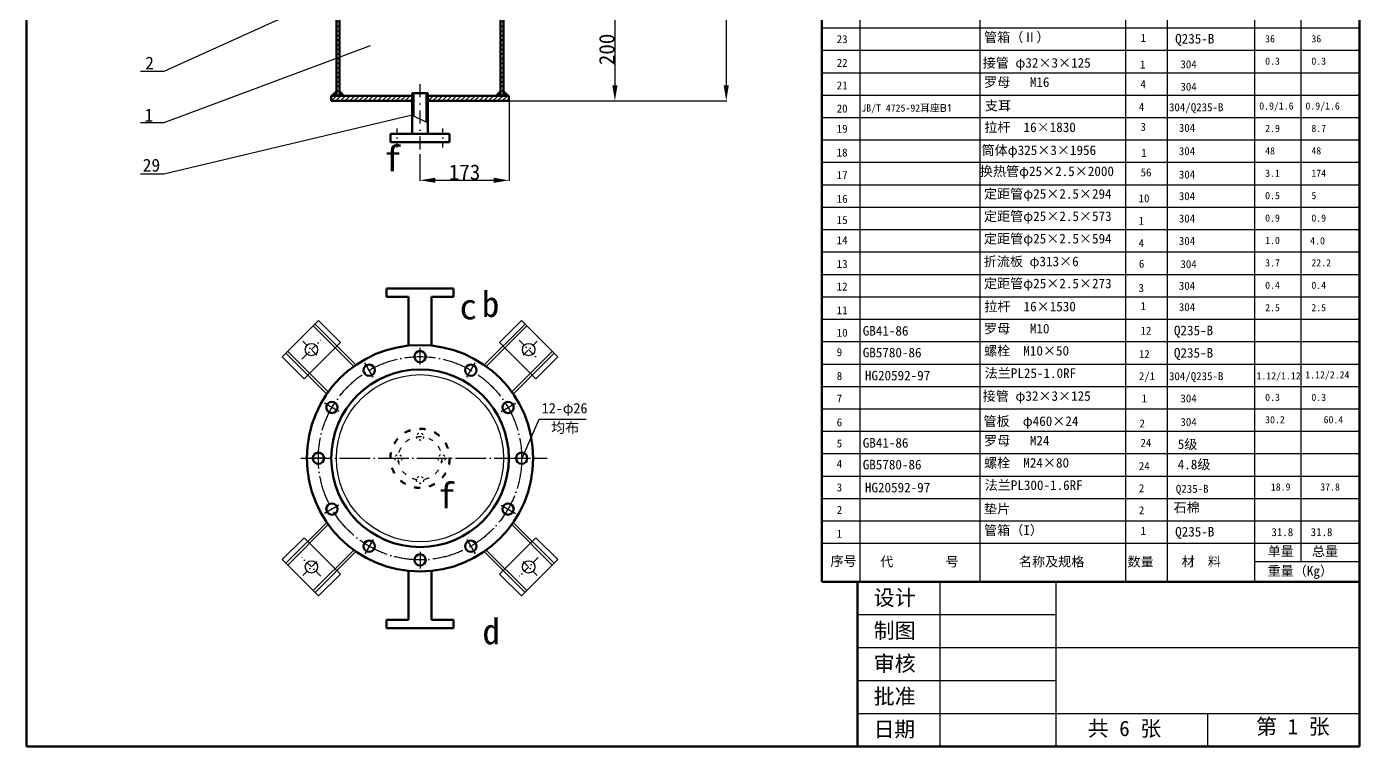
# Model space of a CAD drawing. Header units: millimetres. Extents: x 587 to 7218, y 317 to 4068.
# Drawn here: x 587 to 3177, y 317 to 1716 of the extents above; entities that cross this region are included whole.
import ezdxf

# ---------------------------------------------------------------- set-up
doc = ezdxf.new("R2010")
doc.units = ezdxf.units.MM
for name, pattern in [('ACAD_ISO03W100', [30, 12, -18]), ('ACAD_ISO04W100', [30, 24, -3, 0, -3]), ('DASHDOTX2', [50.8, 25.4, -12.7, 0, -12.7])]:
    doc.linetypes.add(name, pattern=pattern)
doc.dimstyles.new('ISO-25', dxfattribs={"dimtxt": 2.5, "dimasz": 2.5, "dimexe": 1.25, "dimexo": 0.625, "dimtad": 1, "dimtxsty": 'Standard', "dimcen": 2.5, "dimadec": 0, "dimazin": 0, "dimtfac": 1, "dimtmove": 0, "dimatfit": 3, "dimfxl": 0, "dimarcsym": 0})

# ---------------------------------------------------------------- blocks, each defined once
blk = doc.blocks.new('*D13')
at = {"color": 0, "lineweight": -2}
for p, q in [((1524.9, 1570.9), (1524.9, 1415.9)), ((1351.7, 1467.7), (1351.7, 1415.9)), ((1381.7, 1417.2), (1494.9, 1417.2))]:
    blk.add_line(p, q, dxfattribs=at)
at = {"color": 0}
for points in [[(1381.7, 1422.2), (1381.7, 1412.2), (1351.7, 1417.2)], [(1494.9, 1422.2), (1494.9, 1412.2), (1524.9, 1417.2)]]:
    blk.add_solid(points, dxfattribs=at)
at = {"layer": 'Defpoints', "color": 0}
for p in [(1524.9, 1571.5), (1351.7, 1468.3), (1524.9, 1417.2)]:
    blk.add_point(p, dxfattribs=at)
at = {"color": 0, "insert": (1438.3, 1432.8), "char_height": 30, "attachment_point": 5}
blk.add_mtext('173', dxfattribs=at)
blk = doc.blocks.new('*D20')
at = {"color": 0, "lineweight": -2}
for p, q in [((1583.1, 3981.5), (1947.9, 3981.5)), ((1946.7, 3951.5), (1946.7, 1601.5)), ((1524.9, 1571.5), (1947.9, 1571.5))]:
    blk.add_line(p, q, dxfattribs=at)
at = {"color": 0}
for points in [[(1941.7, 3951.5), (1951.7, 3951.5), (1946.7, 3981.5)], [(1941.7, 1601.5), (1951.7, 1601.5), (1946.7, 1571.5)]]:
    blk.add_solid(points, dxfattribs=at)
at = {"layer": 'Defpoints', "color": 0}
for p in [(1582.4, 3981.5), (1524.2, 1571.5), (1946.7, 1571.5)]:
    blk.add_point(p, dxfattribs=at)
at = {"color": 0, "insert": (1936.1, 2776.5), "char_height": 20, "attachment_point": 5, "rotation": 90}
blk.add_mtext('2400', dxfattribs=at)
blk = doc.blocks.new('*D23')
at = {"color": 0, "lineweight": -2}
for p, q in [((1533.9, 1771.5), (1731.7, 1771.5)), ((1730.4, 1741.5), (1730.4, 1601.5)), ((1524.9, 1571.5), (1731.7, 1571.5))]:
    blk.add_line(p, q, dxfattribs=at)
at = {"color": 0}
for points in [[(1725.4, 1741.5), (1735.4, 1741.5), (1730.4, 1771.5)], [(1725.4, 1601.5), (1735.4, 1601.5), (1730.4, 1571.5)]]:
    blk.add_solid(points, dxfattribs=at)
at = {"layer": 'Defpoints', "color": 0}
for p in [(1533.2, 1771.5), (1524.2, 1571.5), (1730.4, 1571.5)]:
    blk.add_point(p, dxfattribs=at)
at = {"color": 0, "insert": (1714.8, 1671.5), "char_height": 30, "attachment_point": 5, "rotation": 90}
blk.add_mtext('200', dxfattribs=at)

msp = doc.modelspace()

# ---------------------------------------------------------------- hatches: boundary and pattern name
h = msp.add_hatch()
h.set_pattern_fill('ANSI31', color=256, scale=2, style=0)
h.set_pattern_definition([(135, (7570.4824, -3359.7164), (4.490128, 4.490128), [])])
h.paths.add_polyline_path([(1195.239, 1761.523), (1189.239, 1761.523), (1189.239, 1581.523), (1195.239, 1581.523)])
h = msp.add_hatch()
h.set_pattern_fill('ANSI31', color=256, scale=2, style=0)
h.set_pattern_definition([(45, (-4867.004, -3359.7164), (-4.490128, 4.490128), [])])
h.paths.add_polyline_path([(1508.239, 1581.523), (1514.239, 1581.523), (1514.239, 1761.523), (1508.239, 1761.523)])
at = {"ltscale": 0.5}
for points in [[(1179.239, 1581.523), (1189.239, 1581.523), (1189.239, 1591.523)], [(1195.239, 1581.523), (1205.239, 1581.523), (1195.239, 1591.523)], [(1508.239, 1581.523), (1498.239, 1581.523), (1508.239, 1591.523)], [(1514.239, 1591.523), (1514.239, 1581.523), (1524.239, 1581.523)]]:
    msp.add_hatch(color=256, dxfattribs=at).paths.add_polyline_path(points)
h = msp.add_hatch(dxfattribs=at)
h.set_pattern_fill('ANSI31', color=256, scale=2, style=0)
h.set_pattern_definition([(45, (-6734.971, -1520.22), (-4.490128, 4.490128), [])])
h.paths.add_polyline_path([(1179.239, 1581.523), (1179.239, 1571.523), (1336.239, 1571.523), (1336.239, 1581.523)])
h.paths.add_polyline_path([(1367.239, 1581.523), (1367.239, 1571.523), (1524.239, 1571.523), (1524.239, 1581.523)])
h = msp.add_hatch(dxfattribs=at)
h.set_pattern_fill('ANSI31', color=256, scale=2, angle=90, style=0)
h.set_pattern_definition([(135, (4748.482, -6348.6876), (-4.490128, -4.490128), [])])
h.paths.add_polyline_path([(1336.239, 1543.943), (1339.239, 1542.499), (1339.239, 1586.523), (1336.239, 1586.523)])
h.paths.add_polyline_path([(1367.239, 1586.523), (1364.239, 1586.523), (1364.239, 1530.467), (1367.239, 1529.023)])

# ---------------------------------------------------------------- linework, layer by layer
at = {"lineweight": 60}
for p, q in [((2132.738, 1974.672), (2132.738, 637.2)), ((1189.239, 1581.523), (1189.239, 1761.523)), ((1195.239, 1581.523), (1195.239, 1761.523)), ((1508.239, 1581.523), (1508.239, 1761.523)), ((1514.239, 1581.523), (1514.239, 1761.523)), ((1179.239, 1581.523), (1179.239, 1571.523)), ((1179.239, 1581.523), (1336.239, 1581.523)), ((1195.239, 1581.523), (1189.239, 1581.523)), ((1336.239, 1586.523), (1367.239, 1586.523)), ((1336.239, 1507.523), (1336.239, 1586.523)), ((1339.239, 1542.499), (1339.239, 1586.523)), ((1364.239, 1530.467), (1364.239, 1586.523)), ((1367.239, 1507.523), (1367.239, 1586.523)), ((1367.239, 1581.523), (1524.239, 1581.523)), ((1508.239, 1581.523), (1514.239, 1581.523)), ((1524.239, 1581.523), (1524.239, 1571.523)), ((1179.239, 1571.523), (1336.239, 1571.523)), ((1367.239, 1571.523), (1524.239, 1571.523)), ((1294.239, 1491.523), (1294.239, 1507.523)), ((1409.239, 1507.523), (1294.239, 1507.523)), ((1409.239, 1491.523), (1409.239, 1507.523)), ((1409.239, 1491.523), (1294.239, 1491.523)), ((1286.739, 1207.049), (1301.739, 1207.049)), ((1286.739, 1191.049), (1286.739, 1207.049)), ((1301.739, 1207.049), (1401.739, 1207.049)), ((1401.739, 1207.049), (1416.739, 1207.049)), ((1416.739, 1191.049), (1416.739, 1207.049)), ((1286.739, 1191.049), (1329.239, 1191.049)), ((1329.239, 1095.921), (1329.239, 1191.049)), ((1374.239, 1191.049), (1416.739, 1191.049)), ((1374.239, 1095.921), (1374.239, 1191.049)), ((1329.239, 658.177), (1329.239, 563.049)), ((1374.239, 658.177), (1374.239, 563.049)), ((2132.738, 637.2), (3145.948, 637.2)), ((2201.949, 317.2), (2201.949, 637.2)), ((2201.949, 637.2), (3176.789, 637.2)), ((1286.739, 563.049), (1286.739, 547.049)), ((1286.739, 563.049), (1329.239, 563.049)), ((1286.739, 547.049), (1301.739, 547.049)), ((1301.739, 547.049), (1401.739, 547.049)), ((1374.239, 563.049), (1416.739, 563.049)), ((1401.739, 547.049), (1416.739, 547.049)), ((1416.739, 563.049), (1416.739, 547.049))]:
    msp.add_line(p, q, dxfattribs=at)
for p, q in [((2205.969, 1974.672), (2205.969, 637.2)), ((2439.474, 1974.672), (2439.474, 637.2)), ((2722.474, 1974.672), (2722.474, 637.2)), ((2803.097, 1974.672), (2803.097, 637.2)), ((2973.389, 1974.672), (2973.389, 637.2)), ((3063.204, 1974.672), (3063.204, 675.533)), ((2132.738, 1713.398), (3176.789, 1713.398)), ((2132.738, 1669.852), (3176.789, 1669.852)), ((2132.738, 1626.307), (3176.789, 1626.307)), ((2132.738, 1582.761), (3176.789, 1582.761)), ((3176.789, 1555.472), (3176.789, 477.2)), ((2132.738, 1539.216), (3176.789, 1539.216)), ((2132.738, 1495.67), (3176.789, 1495.67)), ((2132.738, 1452.124), (3176.789, 1452.124)), ((2132.738, 1408.579), (3176.789, 1408.579)), ((2132.738, 1365.033), (3176.789, 1365.033)), ((2132.738, 1321.488), (3176.789, 1321.488)), ((2132.738, 1277.942), (3176.789, 1277.942)), ((2132.738, 1234.396), (3176.789, 1234.396)), ((2132.738, 1190.851), (3176.789, 1190.851)), ((2132.738, 1147.305), (3176.789, 1147.305)), ((1351.739, 1059.179), (1351.739, 1091.54)), ((2132.738, 1103.76), (3176.789, 1103.76)), ((1260.674, 1034.778), (1244.494, 1062.804)), ((1442.805, 1034.778), (1458.985, 1062.804)), ((2132.738, 1060.214), (3176.789, 1060.214)), ((2132.738, 1016.668), (3176.789, 1016.668)), ((1194.01, 968.114), (1165.985, 984.294)), ((1509.469, 968.114), (1537.494, 984.294)), ((2132.738, 973.123), (3176.789, 973.123)), ((2132.738, 929.577), (3176.789, 929.577)), ((2132.738, 886.032), (3176.789, 886.032)), ((1169.609, 877.049), (1137.248, 877.049)), ((1533.87, 877.049), (1566.23, 877.049)), ((2132.738, 842.486), (3176.789, 842.486)), ((1194.01, 785.984), (1165.985, 769.803)), ((1509.469, 785.984), (1537.494, 769.803)), ((2132.738, 798.94), (3176.789, 798.94)), ((2132.738, 755.395), (3176.789, 755.395)), ((1260.674, 719.319), (1244.494, 691.294)), ((1442.805, 719.319), (1458.985, 691.294)), ((2132.738, 711.849), (3176.789, 711.849)), ((1351.739, 694.919), (1351.739, 662.558)), ((2973.389, 676.351), (3176.789, 676.351)), ((2201.949, 637.2), (2358.698, 637.2)), ((2361.949, 637.2), (2361.949, 317.2)), ((2714.346, 637.2), (3176.789, 637.2)), ((2201.949, 573.2), (2587.057, 573.2)), ((2201.949, 509.2), (2611.357, 509.2)), ((2470.999, 509.2), (3176.789, 509.2)), ((2201.949, 445.2), (2587.057, 445.2)), ((2201.949, 381.2), (2611.357, 381.2)), ((2587.057, 381.2), (3176.789, 381.2)), ((1932.447, 317.2), (2492.447, 317.2))]:
    msp.add_line(p, q)
at = {"ltscale": 0.5}
for p, q in [((1174.471, 1773.903), (853.827, 1628.815)), ((1254.959, 1678.338), (853.827, 1528.815)), ((853.827, 1628.815), (808.568, 1628.815)), ((1189.239, 1591.523), (1179.239, 1581.523)), ((1205.239, 1581.523), (1195.239, 1591.523)), ((1498.239, 1581.523), (1508.239, 1591.523)), ((1508.239, 1581.523), (1498.239, 1581.523)), ((1514.239, 1591.523), (1524.239, 1581.523)), ((1514.239, 1581.523), (1514.239, 1591.523)), ((853.827, 1528.815), (808.568, 1528.815)), ((1336.239, 1543.943), (853.827, 1428.815)), ((1336.239, 1543.943), (1367.239, 1529.023)), ((853.827, 1428.815), (808.568, 1428.815)), ((2587.057, 637.2), (2587.057, 317.2)), ((2881.923, 381.2), (2881.923, 317.2))]:
    msp.add_line(p, q, dxfattribs=at)
at = {"linetype": 'DASHDOTX2'}
msp.add_line((1351.739, 1476.836), (1351.739, 1605.325), dxfattribs=at)
at = {"linetype": 'DASHDOTX2', "ltscale": 0.5}
for p, q in [((1307.648, 1480.795), (1307.648, 1517.847)), ((1395.831, 1480.795), (1395.831, 1517.847)), ((1122.435, 1069.888), (1158.78, 1106.233)), ((1124.2, 1104.588), (1158.258, 1070.53)), ((1544.578, 1106.353), (1580.923, 1070.008)), ((1579.278, 1104.588), (1545.221, 1070.53)), ((1158.901, 647.745), (1122.556, 684.09)), ((1124.2, 649.51), (1158.258, 683.568)), ((1581.043, 684.21), (1544.698, 647.865)), ((1579.278, 649.51), (1545.221, 683.568))]:
    msp.add_line(p, q, dxfattribs=at)
at = {"ltscale": 0.2}
for p, q in [((1154.81, 1144.689), (1084.099, 1073.978)), ((1154.81, 1144.689), (1197.237, 1102.262)), ((1548.669, 1144.689), (1506.242, 1102.262)), ((1619.379, 1073.978), (1548.669, 1144.689)), ((1222.906, 1055.38), (1144.203, 1134.082)), ((1227.053, 1058.304), (1147.739, 1137.618)), ((1476.426, 1058.304), (1555.74, 1137.618)), ((1480.573, 1055.38), (1559.275, 1134.082)), ((1197.237, 1102.262), (1126.526, 1031.552)), ((1576.953, 1031.552), (1506.242, 1102.262)), ((1084.099, 1073.978), (1126.526, 1031.552)), ((1170.484, 1001.735), (1091.17, 1081.049)), ((1173.408, 1005.882), (1094.706, 1084.585)), ((1530.07, 1005.882), (1608.773, 1084.585)), ((1532.994, 1001.735), (1612.308, 1081.049)), ((1619.379, 1073.978), (1576.953, 1031.552)), ((1170.484, 752.363), (1091.17, 673.049)), ((1532.994, 752.363), (1612.308, 673.049)), ((1173.408, 748.215), (1094.706, 669.513)), ((1530.07, 748.215), (1608.773, 669.513)), ((1084.099, 680.12), (1126.526, 722.546)), ((1126.526, 722.546), (1197.237, 651.835)), ((1506.242, 651.835), (1576.953, 722.546)), ((1619.379, 680.12), (1576.953, 722.546)), ((1084.099, 680.12), (1154.81, 609.409)), ((1222.906, 698.718), (1144.203, 620.016)), ((1227.053, 695.794), (1147.739, 616.48)), ((1476.426, 695.794), (1555.74, 616.48)), ((1480.573, 698.718), (1559.275, 620.016)), ((1548.669, 609.409), (1619.379, 680.12)), ((1154.81, 609.409), (1197.237, 651.835)), ((1548.669, 609.409), (1506.242, 651.835))]:
    msp.add_line(p, q, dxfattribs=at)
at = {"linetype": 'ACAD_ISO04W100', "ltscale": 2.5}
msp.add_line((1120.091, 877.049), (1598.962, 877.049), dxfattribs=at)
at = {"lineweight": 60}
msp.add_lwpolyline([(587.469, 317.2), (587.469, 4067.512), (3176.789, 4065.445), (3176.789, 317.2)], close=True, dxfattribs=at)
at = {"ltscale": 0.2}
for centre in [(1140.668, 1088.12), (1562.811, 1088.12), (1140.668, 665.978), (1562.811, 665.978)]:
    msp.add_circle(centre, 12, dxfattribs=at)
at = {"lineweight": 60}
for centre, radius in [((1351.739, 877.049), 220), ((1351.739, 1074.549), 11), ((1351.739, 877.049), 172.5), ((1252.989, 1048.089), 11), ((1450.489, 1048.089), 11), ((1180.699, 975.799), 11), ((1522.779, 975.799), 11), ((1154.239, 877.049), 11), ((1549.239, 877.049), 11), ((1180.699, 778.299), 11), ((1522.779, 778.299), 11), ((1252.989, 706.009), 11), ((1450.489, 706.009), 11), ((1351.739, 679.549), 11)]:
    msp.add_circle(centre, radius, dxfattribs=at)
at = {"linetype": 'ACAD_ISO04W100', "ltscale": 2.5}
msp.add_circle((1351.739, 877.049), 197.5, dxfattribs=at)
at = {"ltscale": 0.5}
msp.add_circle((1351.739, 877.049), 162.5, dxfattribs=at)
at = {"linetype": 'ACAD_ISO03W100', "lineweight": 60}
msp.add_circle((1351.739, 877.049), 57.5, dxfattribs=at)
at = {"linetype": 'ACAD_ISO03W100', "ltscale": 0.8}
msp.add_circle((1351.739, 877.049), 42.129, dxfattribs=at)
at = {"linetype": 'ACAD_ISO03W100', "ltscale": 0.3}
for centre in [(1351.739, 919.178), (1309.61, 877.049), (1393.869, 877.049), (1351.739, 834.92)]:
    msp.add_circle(centre, 7, dxfattribs=at)

# ---------------------------------------------------------------- texts
at = {"attachment_point": 1}
for s, insert, char_height, width in [('23', (2161.36, 1699.345), 15.552, 39.9683), ('{\\fFangSong_GB2312|b0|i0|c134|p49;管箱（Ⅱ）}', (2447.62, 1704.652), 18.6624, 229.47287), ('1', (2751.813, 1701.674), 15.552, 39.9683), ('Q235-B', (2818.92, 1701.665), 18.6624, 121.85449), ('{\\H0.9002x;36}', (2993.81, 1699.302), 15.552, 104.5872), ('{\\H0.9002x;36}', (3083.625, 1699.302), 15.552, 104.5872), ('{\\fFangSong_GB2312|b0|i0|c134|p49;2}', (817.702, 1657.586), 25.05, 1254.35556), ('{\\fFangSong_GB2312|b0|i0|c134|p49;接管 φ32×3×125}', (2444.992, 1654.822), 18.6624, 360.0599), ('22', (2161.36, 1653.162), 15.552, 39.9683), ('1', (2750.627, 1649.791), 15.552, 60.53574), ('304', (2829.132, 1650.392), 15.552, 56.35148), ('{\\H0.9002x;0.3}', (2993.81, 1655.757), 15.552, 104.5872), ('{\\H0.9002x;0.3}', (3083.625, 1655.757), 15.552, 104.5872), ('21', (2161.36, 1609.409), 15.552, 39.9683), ('\\pt223.949;{\\fFangSong_GB2312|b0|i0|c134|p49;罗母   M16}', (2447.635, 1617.35), 18.6624, 360.0599), ('4', (2751.534, 1611.683), 15.552, 39.9683), ('304', (2829.132, 1606.847), 15.552, 56.35148), ('{\\fFangSong_GB2312|b0|i0|c134|p49;1}', (816.514, 1556.323), 25.05, 1254.35556), ('20', (2161.36, 1564.451), 15.552, 39.9683), ('{\\fFangSong_GB2312|b0|i0|c134|p49;支耳}', (2449.136, 1571.589), 18.6624, 229.47287), ('4', (2748.41, 1567.731), 15.552, 39.9683), ('304/Q235-B', (2806.922, 1566.909), 15.552, 195.40631), ('{\\H0.9002x;0.9/1.6}', (2982.303, 1568.666), 15.552, 104.5872), ('{\\H0.9002x;0.9/1.6}', (3072.118, 1568.666), 15.552, 104.5872), ('{\\fFangSong_GB2312|b0|i0|c134|p49;拉杆  16×1830}', (2448.106, 1529.584), 18.6624, 229.47287), ('3', (2751.534, 1528.891), 15.552, 39.9683), ('19', (2161.36, 1525.163), 15.552, 39.9683), ('304', (2826.096, 1526.838), 15.552, 56.35148), ('{\\H0.9002x;2.9}', (2993.81, 1525.12), 15.552, 104.5872), ('{\\H0.9002x;8.7}', (3083.625, 1525.12), 15.552, 104.5872), ('18', (2161.36, 1478.979), 15.552, 39.9683), ('{\\fFangSong_GB2312|b0|i0|c134|p49;筒体φ325×3×1956}', (2442.735, 1484.988), 18.6624, 279.98784), ('1', (2753.007, 1478.325), 15.552, 39.9683), ('304', (2826.096, 1481.642), 15.552, 56.35148), ('{\\H0.9002x;48}', (2993.81, 1481.574), 15.552, 104.5872), ('{\\H0.9002x;48}', (3083.625, 1481.574), 15.552, 104.5872), ('{\\fFangSong_GB2312|b0|i0|c134|p49;29}', (812.895, 1459.063), 25.05, 1254.35556), ('17', (2161.36, 1435.189), 15.552, 39.9683), ('{\\fFangSong_GB2312|b0|i0|c134|p49;换热管φ25×2.5×2000}', (2439.326, 1444.09), 18.6624, 360.0599), ('56', (2751.824, 1440.389), 15.552, 74.46539), ('304', (2826.096, 1436.139), 15.552, 56.35148), ('{\\H0.9002x;3.1}', (2993.81, 1438.029), 15.552, 104.5872), ('{\\H0.9002x;174}', (3083.625, 1438.029), 15.552, 104.5872), ('{\\fFangSong_GB2312|b0|i0|c134|p49;定距管φ25×2.5×294}', (2447.44, 1400.224), 18.6624, 360.0599), ('16', (2161.36, 1389.005), 15.552, 39.9683), ('10', (2747.782, 1389.972), 15.552, 60.53574), ('304', (2826.096, 1394.243), 15.552, 56.35148), ('{\\H0.9002x;0.5}', (2993.81, 1394.483), 15.552, 104.5872), ('{\\H0.9002x;5}', (3083.625, 1394.483), 15.552, 104.5872), ('15', (2161.36, 1347.832), 15.552, 39.9683), ('{\\fFangSong_GB2312|b0|i0|c134|p49;定距管φ25×2.5×573}', (2447.44, 1356.678), 18.6624, 360.0599), ('304', (2826.096, 1350.698), 15.552, 56.35148), ('{\\H0.9002x;0.9}', (2993.81, 1350.938), 15.552, 104.5872), ('{\\H0.9002x;0.9}', (3083.625, 1350.938), 15.552, 104.5872), ('1', (2747.782, 1346.426), 15.552, 60.53574), ('14', (2161.36, 1308.544), 15.552, 39.9683), ('{\\fFangSong_GB2312|b0|i0|c134|p49;定距管φ25×2.5×594}', (2447.44, 1313.133), 18.6624, 360.0599), ('4', (2747.782, 1302.881), 15.552, 60.53574), ('304', (2826.096, 1307.152), 15.552, 56.35148), ('{\\H0.9002x;1.0}', (2993.81, 1307.392), 15.552, 104.5872), ('{\\H0.9002x;4.0}', (3081.255, 1306.745), 15.552, 104.5872), ('{\\fFangSong_GB2312|b0|i0|c134|p49;折流板 φ313×6}', (2446.994, 1268.941), 18.6624, 229.47287), ('13', (2161.36, 1262.361), 15.552, 39.9683), ('6', (2748.41, 1262.911), 15.552, 39.9683), ('304', (2829.132, 1262.09), 15.552, 56.35148), ('{\\H0.9002x;3.7}', (2993.81, 1263.846), 15.552, 104.5872), ('{\\H0.9002x;22.2}', (3083.625, 1263.846), 15.552, 104.5872), ('12', (2161.36, 1218.571), 15.552, 39.9683), ('{\\fFangSong_GB2312|b0|i0|c134|p49;定距管φ25×2.5×273}', (2447.44, 1226.042), 18.6624, 360.0599), ('304', (2826.096, 1220.061), 15.552, 56.35148), ('{\\H0.9002x;0.4}', (2993.81, 1220.301), 15.552, 104.5872), ('{\\H0.9002x;0.4}', (3083.625, 1220.301), 15.552, 104.5872), ('3', (2747.782, 1215.79), 15.552, 60.53574), ('11', (2161.36, 1172.387), 15.552, 39.9683), ('{\\fFangSong_GB2312|b0|i0|c134|p49;拉杆  16×1530}', (2448.106, 1181.219), 18.6624, 229.47287), ('1', (2751.534, 1180.526), 15.552, 39.9683), ('304', (2826.096, 1178.473), 15.552, 56.35148), ('{\\H0.9002x;2.5}', (2993.81, 1176.755), 15.552, 104.5872), ('{\\H0.9002x;2.5}', (3083.625, 1176.755), 15.552, 104.5872), ('\\pt223.949;{\\fFangSong_GB2312|b0|i0|c134|p49;罗母   M10}', (2447.635, 1138.348), 18.6624, 360.0599), ('10', (2161.36, 1128.841), 15.552, 39.9683), ('GB41-86', (2211.921, 1134.024), 18.6624, 279.98784), ('12', (2751.534, 1132.682), 15.552, 39.9683), ('Q235-B', (2816.561, 1134.738), 18.6624, 121.85449), ('9', (2161.36, 1090.944), 15.552, 39.9683), ('GB5780-86', (2211.921, 1091.82), 18.6624, 279.98784), ('{\\fFangSong_GB2312|b0|i0|c134|p49;螺栓  M10×50}', (2447.635, 1095.285), 18.6624, 360.0599), ('Q235-B', (2816.561, 1091.193), 18.6624, 121.85449), ('12', (2748.41, 1087.387), 15.552, 39.9683), ('8', (2161.36, 1044.76), 15.552, 39.9683), ('HG20592-97', (2216.18, 1047.16), 18.6624, 279.98784), ('{\\fFangSong_GB2312|b0|i0|c134|p49;法兰PL25-1.0RF}', (2448.724, 1051.791), 18.6624, 360.0599), ('2/1', (2748.41, 1044.405), 15.552, 167.47776), ('304/Q235-B', (2806.922, 1044.362), 15.552, 195.40631), ('{\\H0.9002x;1.12/1.12}', (2976.998, 1044.252), 15.552, 104.5872), ('{\\H0.9002x;1.12/2.24}', (3071.795, 1046.118), 15.552, 104.5872), ('{\\fFangSong_GB2312|b0|i0|c134|p49;接管 φ32×3×125}', (2444.992, 1007.356), 18.6624, 360.0599), ('{\\fFangSong_GB2312|b0|i0|c134|p49;\\H2x;12-φ26}', (1588.38, 984.388), 10, 95.44621), ('7', (2161.36, 1000.97), 15.552, 39.9683), ('1', (2753.929, 1001.212), 15.552, 39.9683), ('304', (2829.132, 1001.136), 15.552, 56.35148), ('{\\H0.9002x;0.3}', (2993.81, 1002.573), 15.552, 104.5872), ('{\\H0.9002x;0.3}', (3083.625, 1002.573), 15.552, 104.5872), ('{\\fFangSong_GB2312|b0|i0|c134|p49;管板  φ460×24}', (2446.505, 958.481), 18.6624, 360.0599), ('{\\H0.9002x;30.2}', (2993.81, 959.027), 15.552, 104.5872), ('{\\H0.9002x;60.4}', (3107.394, 959.027), 15.552, 104.5872), ('{\\fFangSong_GB2312|b0|i0|c134|p49;\\H2x; 均布}', (1592.967, 946.602), 10, 95.44621), ('6', (2161.36, 954.786), 15.552, 39.9683), ('2', (2749.508, 952.451), 15.552, 39.9683), ('304', (2829.132, 955.313), 15.552, 56.35148), ('5', (2161.36, 913.613), 15.552, 39.9683), ('GB41-86', (2211.921, 916.296), 18.6624, 279.98784), ('\\pt223.949;{\\fFangSong_GB2312|b0|i0|c134|p49;罗母   M24}', (2447.635, 920.62), 18.6624, 360.0599), ('24', (2751.534, 914.954), 15.552, 39.9683), ('5{\\fSimSun|b0|i0|c134|p54;级}', (2823.948, 913.728), 18.6624, 121.85449), ('4', (2161.36, 874.325), 15.552, 39.9683), ('GB5780-86', (2211.921, 874.092), 18.6624, 279.98784), ('{\\fFangSong_GB2312|b0|i0|c134|p49;螺栓  M24×80}', (2447.635, 877.557), 18.6624, 360.0599), ('24', (2748.41, 869.659), 15.552, 39.9683), ('4.8{\\fSimSun|b0|i0|c134|p54;级}', (2823.948, 874.384), 18.6624, 121.85449), ('HG20592-97', (2216.18, 829.432), 18.6624, 279.98784), ('{\\fFangSong_GB2312|b0|i0|c134|p49;法兰PL300-1.6RF}', (2448.724, 834.063), 18.6624, 360.0599), ('3', (2161.36, 828.141), 15.552, 39.9683), ('2', (2748.41, 826.677), 15.552, 39.9683), ('Q235-B', (2820.298, 825.476), 15.552, 179.42565), ('{\\H0.9002x;18.9}', (3004.9, 828.39), 15.552, 104.5872), ('{\\H0.9002x;37.8}', (3100.898, 828.39), 15.552, 169.21667), ('2', (2161.36, 784.351), 15.552, 39.9683), ('{\\fFangSong_GB2312|b0|i0|c134|p49;垫片}', (2447.517, 788.249), 18.6624, 229.47287), ('2', (2748.41, 783.696), 15.552, 39.9683), ('{\\fSimSun|b0|i0|c134|p54;石棉}', (2815.796, 790.624), 18.6624, 121.85449), ('1', (2161.36, 738.168), 15.552, 39.9683), ('{\\fFangSong_GB2312|b0|i0|c134|p49;管箱（I）}', (2447.62, 746.649), 18.6624, 229.47287), ('1', (2751.813, 743.671), 15.552, 39.9683), ('Q235-B', (2818.92, 743.662), 18.6624, 121.85449), ('31.8', (3005.925, 741.299), 15.552, 39.9683), ('31.8', (3082.26, 741.299), 15.552, 39.9683), ('{\\fSimSun|b0|i0|c134|p54;单量}', (2998.458, 705.633), 18.6624, 54.19271), ('{\\fSimSun|b0|i0|c134|p54;总量}', (3084.717, 705.633), 18.6624, 54.19271), ('{\\fSimSun|b0|i0|c134|p54;序号}', (2149.137, 686.575), 18.6624, 54.19271), ('{\\fSimSun|b0|i0|c134|p54;代        号}', (2245.755, 685.472), 18.6624, 191.4401), ('{\\fSimSun|b0|i0|c134|p54;名称及规格}', (2515.291, 685.472), 18.6624, 191.4401), ('{\\fSimSun|b0|i0|c134|p54;数量}', (2726.234, 685.472), 18.6624, 54.19271), ('{\\fSimSun|b0|i0|c134|p54;材  料}', (2831.542, 685.472), 18.6624, 93.37421), ('{\\fSimSun|b0|i0|c134|p54;重量（}Kg{\\fSimSun|b0|i0|c134|p54;）}', (2998.458, 667.387), 18.6624, 128.821), ('{\\fFangSong_GB2312|b0|i0|c134|p49;\\H1.5x;设计}', (2233.019, 621.248), 20, 1502.22222), ('{\\fFangSong_GB2312|b0|i0|c134|p49;\\H1.5x;制图}', (2233.019, 557.248), 20, 1502.22222), ('{\\fFangSong_GB2312|b0|i0|c134|p49;\\H1.5x;审核}', (2233.019, 493.248), 20, 1502.22222), ('{\\fFangSong_GB2312|b0|i0|c134|p49;\\H1.5x;批准}', (2233.019, 429.248), 20, 1502.22222), ('{\\fFangSong_GB2312|b0|i0|c134|p49;\\H1.478x;日期}', (2233.019, 365.248), 20, 1502.22222), ('{\\fFangSong_GB2312|b0|i0|c134|p49;\\H1.5x;共 6 张}', (2648.915, 367.088), 20, 1502.22222), ('{\\fFangSong_GB2312|b0|i0|c134|p49;\\H1.5x;第 1 张}', (2976.019, 370.77), 20, 1502.22222)]:
    msp.add_mtext(s, dxfattribs=dict(at, insert=insert, char_height=char_height, width=width))
at = {"ltscale": 0.2, "insert": (2209.191, 1564.714), "char_height": 10, "width": 384.38889, "attachment_point": 1}
msp.add_mtext('{\\H1.4x;JB/T 4725-92\\fSimSun|b0|i0|c134|p54;耳座\\Ftxt.shx|c0;B1\\H1.071x; }', dxfattribs=at)
at = {"lineweight": -3, "char_height": 49.99307, "width": 37.89657}
for s, insert, attachment_point in [('{\\fSimSun|b0|i0|c134|p2;f}', (1281.99, 1484.795), 1), ('{\\fSimSun|b0|i0|c134|p2;b}', (1471.875, 1201.693), 1), ('{\\fSimSun|b0|i0|c134|p2;c}', (1428.588, 1146.163), 7), ('{\\fSimSun|b0|i0|c134|p2;f}', (1386.606, 829.859), 1), ('{\\fSimSun|b0|i0|c134|p2;d}', (1473.101, 565.568), 1)]:
    msp.add_mtext(s, dxfattribs=dict(at, insert=insert, attachment_point=attachment_point))

# ---------------------------------------------------------------- dimensions: what is measured, and where the dimension line sits
at = {"ltscale": 0.5}
dim = msp.add_linear_dim(base=(1946.675, 1571.523), p1=(1582.44, 3981.523), p2=(1524.239, 1571.523), angle=90, text='2400', dimstyle='ISO-25', override={"dimtxt": 20, "dimasz": 30, "dimcen": 71.581802}, dxfattribs=at)
dim.commit()
dim.dimension.update_dxf_attribs({"geometry": '*D20', "text_midpoint": (1936.05, 2776.523)})
dim = msp.add_linear_dim(base=(1730.439, 1571.523), p1=(1533.239, 1771.523), p2=(1524.239, 1571.523), angle=90, dimstyle='ISO-25', override={"dimtxt": 30, "dimasz": 30, "dimcen": 71.581802}, dxfattribs=at)
dim.commit()
dim.dimension.update_dxf_attribs({"geometry": '*D23', "text_midpoint": (1714.814, 1671.523)})
dim = msp.add_linear_dim(base=(1524.864, 1417.167), p1=(1351.739, 1468.282), p2=(1524.864, 1571.523), text='173', dimstyle='ISO-25', override={"dimtxt": 30, "dimasz": 30, "dimcen": 71.581802}, dxfattribs=at)
dim.commit()
dim.dimension.update_dxf_attribs({"geometry": '*D13', "text_midpoint": (1438.302, 1432.792)})

# ---------------------------------------------------------------- leaders
msp.add_leader([(1550.05, 877.049), (1583.306, 952.92), (1674.443, 952.92)], dimstyle='ISO-25', override={"dimgap": 1, "dimtad": 0})

doc.saveas('drawing.dxf')
